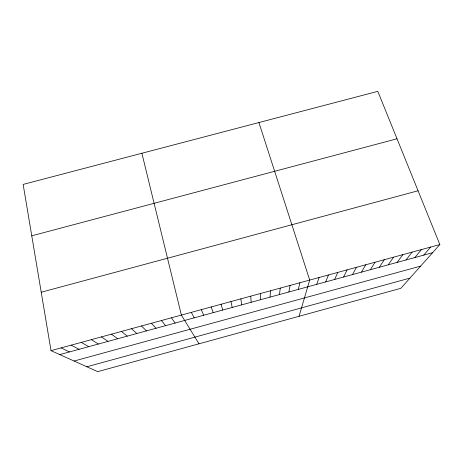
<?xml version="1.0" encoding="UTF-8"?>
<svg xmlns="http://www.w3.org/2000/svg" width="463" height="463" viewBox="0 0 463 463"><rect width="100%" height="100%" fill="white"/><g stroke="black" fill="none" stroke-linecap="round" stroke-linejoin="round"><path stroke-width="0.69" d="M270.051 297.119L270.438 290.787M279.484 294.543L280.271 288.102M288.906 291.968L290.098 285.422M298.317 289.398L299.908 282.743M299.034 316.304L309.706 280.069L258.933 122.545M316.704 284.375L319.076 277.516M325.674 281.921L328.429 274.958M334.639 279.473L337.77 272.412M343.592 277.024L347.105 269.865M352.534 274.582L356.429 267.319M361.47 272.14L365.741 264.778M370.388 269.703L375.042 262.243M379.307 267.267L384.331 259.708M388.208 264.836L393.608 257.173M397.104 262.405L402.879 254.644M405.987 259.974L412.139 252.121M414.865 257.55L421.388 249.598M423.726 255.13L430.625 247.074M439.85 244.557L400.842 288.316L97.716 371.65L51.017 350.659L23.15 184.413L377.808 91.35L439.85 244.557L51.017 350.659M86.876 366.777L409.934 278.118M59.75 354.583L432.587 252.705M74.092 361.03L420.624 266.121M41.219 292.222L418.072 190.779M31.762 235.812L397.017 138.79M61.116 347.904L69.427 351.938M71.204 345.149L79.092 349.299M81.28 342.4L88.746 346.66M91.344 339.651L98.388 344.026M101.397 336.908L108.018 341.393M111.438 334.17L117.643 338.766M121.468 331.433L127.25 336.138M131.48 328.701L136.845 333.516M141.487 325.969L146.435 330.9M151.476 323.243L156.008 328.284M161.454 320.523L165.575 325.668M171.426 317.803L175.124 323.058M198.992 343.806L181.38 315.089L141.886 153.259M191.323 312.375L194.2 317.844M201.255 309.666L203.72 315.245M211.174 306.957L213.229 312.647M221.077 304.255L222.726 310.054M230.973 301.552L232.212 307.461M240.858 298.855L241.692 304.868M250.732 296.164L251.154 302.281M260.588 293.473L260.611 299.7"/></g></svg>
